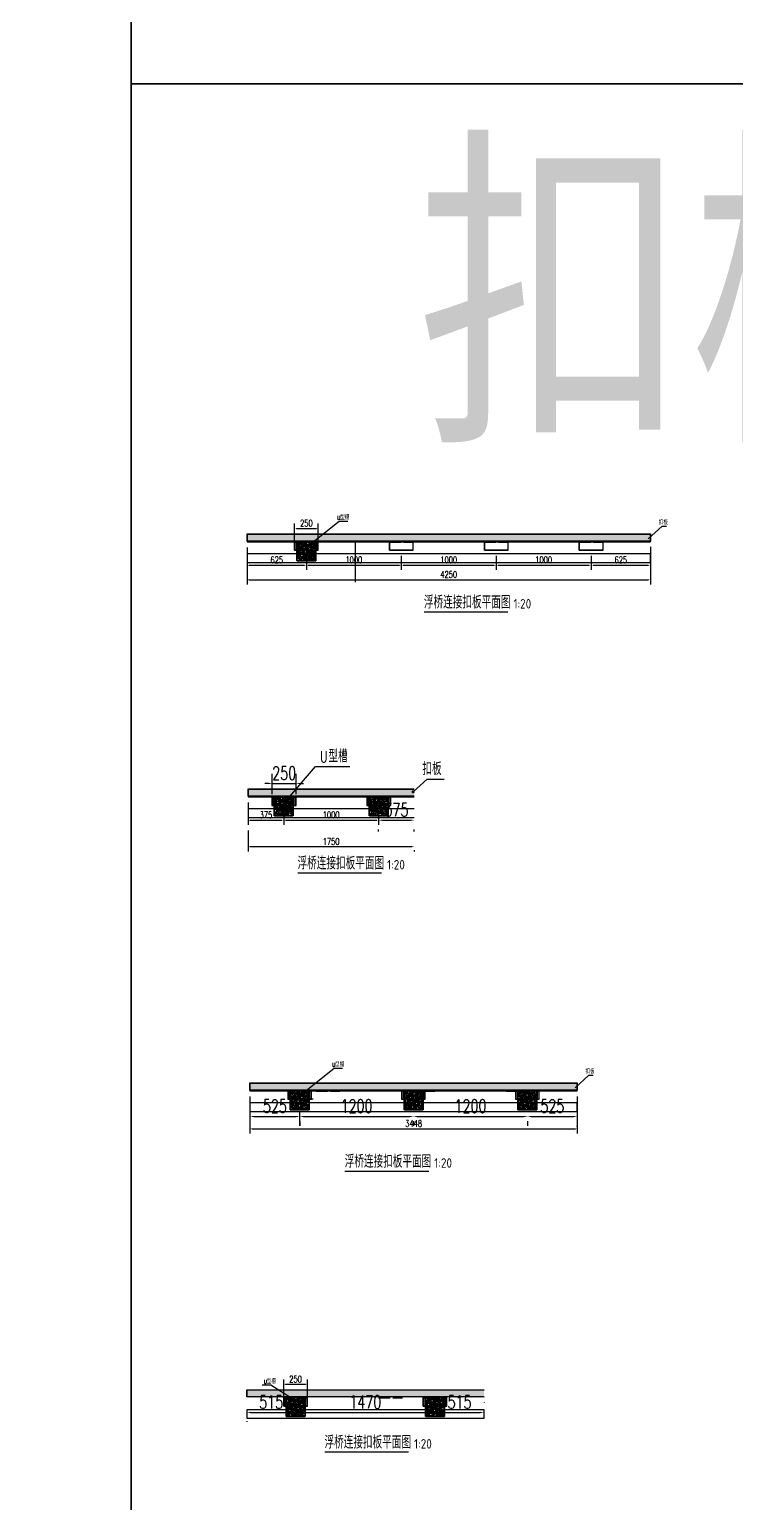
# Model space of a CAD drawing. Extents: x -89702 to 926017, y -610001 to -56924.
# Drawn here: x 66867 to 74305, y -596740 to -581205 of the extents above; entities that cross this region are included whole.
import ezdxf

# ---------------------------------------------------------------- set-up
doc = ezdxf.new("R2010")
doc.units = 0
doc.header["$LTSCALE"] = 10
doc.header["$MEASUREMENT"] = 0
doc.linetypes.add('ACAD_ISO02W100', pattern=[15, 12, -3])
for name, color, linetype in [('BJ02', 2, 'Continuous'), ('DIM_LEAD', 3, 'Continuous'), ('DIM_SYMB', 3, 'Continuous'), ('L-构造线', 6, 'Continuous'), ('PUB_TEXT', 7, 'Continuous'), ('柱子底座', 2, 'Continuous')]:
    doc.layers.add(name, color=color, linetype=linetype)
doc.styles.add('_TCH_DIM', font='SIMPLEX', dxfattribs={"bigfont": 'GBCBIG'})
doc.styles.get("Standard").update_dxf_attribs({"font": 'gbenor.shx', "bigfont": 'gbcbig.shx'})
doc.styles.add('STANDARD_T3', font='simplex.shx', dxfattribs={"width": 0.7, "bigfont": 'gbcbig.shx'})
doc.styles.add('黑体', font='simhei.ttf', dxfattribs={"width": 0.8})
doc.dimstyles.new('W&&20', dxfattribs={"dimtxt": 70, "dimasz": 20, "dimexe": 50, "dimexo": 60, "dimgap": 20, "dimtad": 1, "dimdec": 0, "dimzin": 0, "dimdsep": 46, "dimtxsty": 'STANDARD_T3', "dimcen": 0.09, "dimclrd": 1, "dimclre": 1, "dimclrt": 7, "dimazin": 2, "dimtfac": 1, "dimtdec": 0, "dimtix": 1, "dimtmove": 2, "dimatfit": 3, "dimfxl": 0, "dimtolj": 1, "dimtzin": 0, "dimarcsym": 0})
doc.dimstyles.new('W&&40', dxfattribs={"dimtxt": 140, "dimasz": 40, "dimexe": 100, "dimexo": 120, "dimgap": 40, "dimtad": 1, "dimdec": 0, "dimzin": 0, "dimdsep": 46, "dimtxsty": 'STANDARD_T3', "dimcen": 0.09, "dimclrd": 1, "dimclre": 1, "dimclrt": 7, "dimazin": 2, "dimtfac": 1, "dimtdec": 0, "dimtix": 1, "dimtmove": 2, "dimatfit": 3, "dimfxl": 0, "dimtolj": 1, "dimtzin": 0, "dimarcsym": 0})

# ---------------------------------------------------------------- blocks, each defined once
blk = doc.blocks.new('*D1145')
at = {"color": 1, "lineweight": -2, "transparency": 16777216}
for p, q in [((69159, -586668), (69159, -586904)), ((69784, -586668), (69784, -586904)), ((69179, -586854), (69764, -586854))]:
    blk.add_line(p, q, dxfattribs=at)
at = {"color": 1, "transparency": 16777216}
for points in [[(69179, -586851), (69179, -586858), (69159, -586854)], [(69764, -586851), (69764, -586858), (69784, -586854)]]:
    blk.add_solid(points, dxfattribs=at)
at = {"layer": 'Defpoints', "color": 0, "transparency": 16777216}
for p in [(69159, -586608), (69784, -586608), (69784, -586854)]:
    blk.add_point(p, dxfattribs=at)
at = {"color": 7, "transparency": 16777216, "insert": (69472, -586799), "char_height": 70, "attachment_point": 5, "style": 'STANDARD_T3'}
blk.add_mtext('\\A1;625', dxfattribs=at)
blk = doc.blocks.new('*D1137')
at = {"color": 1, "lineweight": -2, "transparency": 16777216}
for p, q in [((69784, -586668), (69784, -586904)), ((69804, -586854), (70764, -586854)), ((70784, -586758), (70784, -586904))]:
    blk.add_line(p, q, dxfattribs=at)
at = {"color": 1, "transparency": 16777216}
for points in [[(69804, -586851), (69804, -586858), (69784, -586854)], [(70764, -586851), (70764, -586858), (70784, -586854)]]:
    blk.add_solid(points, dxfattribs=at)
at = {"layer": 'Defpoints', "color": 0, "transparency": 16777216}
for p in [(69784, -586608), (70784, -586698), (70784, -586854)]:
    blk.add_point(p, dxfattribs=at)
at = {"color": 7, "transparency": 16777216, "insert": (70284, -586799), "char_height": 70, "attachment_point": 5, "style": 'STANDARD_T3'}
blk.add_mtext('\\A1;1000', dxfattribs=at)
blk = doc.blocks.new('01')
h = blk.add_hatch()
h.set_pattern_fill('HOUND', color=77, scale=5)
h.set_pattern_definition([(0, (0, 0), (31.75, 7.9375), [127, -63.5]), (90, (0, 0), (-7.9375, -31.75), [127, -63.5])])
h.paths.add_polyline_path([(50227, 12928), (50227, 12728), (50427, 12728), (50427, 12928)])
h.paths.add_polyline_path([(50382, 12893, -1), (50402, 12893, -1)], flags=16)
h.paths.add_polyline_path([(50252, 12893, -1), (50272, 12893, -1)], flags=16)
h.paths.add_polyline_path([(50402, 12763, -1), (50382, 12763, -1)], flags=16)
h.paths.add_polyline_path([(50272, 12763, -1), (50252, 12763, -1)], flags=16)
at = {"color": 251}
blk.add_lwpolyline([(50227, 12928), (50427, 12928), (50427, 12728), (50227, 12728)], close=True, dxfattribs=at)
at = {"color": 6}
for centre in [(50262, 12893), (50392, 12893), (50262, 12763), (50392, 12763)]:
    blk.add_circle(centre, 10, dxfattribs=at)
blk = doc.blocks.new('橡胶块')
h = blk.add_hatch(color=6)
h.dxf.hatch_style = 1
h.paths.add_polyline_path([(100, 126), (10, 126), (10, -124), (100, -124)])
h.paths.add_polyline_path([(55, 66, -1), (75, 66, -1)], flags=16)
h.paths.add_polyline_path([(75, -64, -1), (55, -64, -1)], flags=16)
at = {"color": 2}
for points in [[(100, 126), (10, 126), (10, -124), (100, -124)], [(10, 106), (100, 106), (100, -104), (10, -104)]]:
    blk.add_lwpolyline(points, close=True, dxfattribs=at)
for points in [[(55, 66, -1), (75, 66, -1)], [(75, -64, -1), (55, -64, -1)]]:
    blk.add_lwpolyline(points, format="xyb", close=True, dxfattribs=at)
for centre in [(65, 66), (65, -64)]:
    blk.add_circle(centre, 10, dxfattribs=at)
at = {"layer": '柱子底座', "color": 2}
blk.add_lwpolyline([(-95, -100), (95, -100, 0.414214), (100, -95), (100, 95, 0.414214), (95, 100), (-95, 100, 0.414214), (-100, 95), (-100, -95, 0.414214)], format="xyb", close=True, dxfattribs=at)
at = {"color": 4, "rotation": 180}
blk.add_blockref('01', (50327, 12828), dxfattribs=at)
blk = doc.blocks.new('*D1150')
at = {"color": 1, "lineweight": -2, "transparency": 16777216}
for p, q in [((70784, -586758), (70784, -586904)), ((70804, -586854), (71764, -586854)), ((71784, -586758), (71784, -586904))]:
    blk.add_line(p, q, dxfattribs=at)
at = {"color": 1, "transparency": 16777216}
for points in [[(70804, -586851), (70804, -586858), (70784, -586854)], [(71764, -586851), (71764, -586858), (71784, -586854)]]:
    blk.add_solid(points, dxfattribs=at)
at = {"layer": 'Defpoints', "color": 0, "transparency": 16777216}
for p in [(70784, -586698), (71784, -586698), (71784, -586854)]:
    blk.add_point(p, dxfattribs=at)
at = {"color": 7, "transparency": 16777216, "insert": (71284, -586799), "char_height": 70, "attachment_point": 5, "style": 'STANDARD_T3'}
blk.add_mtext('\\A1;1000', dxfattribs=at)
blk = doc.blocks.new('*D1151')
at = {"color": 1, "lineweight": -2, "transparency": 16777216}
for p, q in [((71784, -586758), (71784, -586904)), ((71804, -586854), (72764, -586854)), ((72784, -586758), (72784, -586904))]:
    blk.add_line(p, q, dxfattribs=at)
at = {"color": 1, "transparency": 16777216}
for points in [[(71804, -586851), (71804, -586858), (71784, -586854)], [(72764, -586851), (72764, -586858), (72784, -586854)]]:
    blk.add_solid(points, dxfattribs=at)
at = {"layer": 'Defpoints', "color": 0, "transparency": 16777216}
for p in [(71784, -586698), (72784, -586698), (72784, -586854)]:
    blk.add_point(p, dxfattribs=at)
at = {"color": 7, "transparency": 16777216, "insert": (72284, -586799), "char_height": 70, "attachment_point": 5, "style": 'STANDARD_T3'}
blk.add_mtext('\\A1;1000', dxfattribs=at)
blk = doc.blocks.new('*D1152')
at = {"color": 1, "lineweight": -2, "transparency": 16777216}
for p, q in [((73409, -586661), (73409, -586904)), ((72784, -586758), (72784, -586904)), ((72804, -586854), (73389, -586854))]:
    blk.add_line(p, q, dxfattribs=at)
at = {"color": 1, "transparency": 16777216}
for points in [[(72804, -586851), (72804, -586858), (72784, -586854)], [(73389, -586851), (73389, -586858), (73409, -586854)]]:
    blk.add_solid(points, dxfattribs=at)
at = {"layer": 'Defpoints', "color": 0, "transparency": 16777216}
for p in [(72784, -586698), (73409, -586601), (73409, -586854)]:
    blk.add_point(p, dxfattribs=at)
at = {"color": 7, "transparency": 16777216, "insert": (73097, -586799), "char_height": 70, "attachment_point": 5, "style": 'STANDARD_T3'}
blk.add_mtext('\\A1;625', dxfattribs=at)
blk = doc.blocks.new('*D1153')
at = {"color": 1, "lineweight": -2, "transparency": 16777216}
for p, q in [((69159, -586668), (69159, -587058)), ((73409, -586668), (73409, -587058)), ((69179, -587008), (73389, -587008))]:
    blk.add_line(p, q, dxfattribs=at)
at = {"color": 1, "transparency": 16777216}
for points in [[(69179, -587005), (69179, -587012), (69159, -587008)], [(73389, -587005), (73389, -587012), (73409, -587008)]]:
    blk.add_solid(points, dxfattribs=at)
at = {"layer": 'Defpoints', "color": 0, "transparency": 16777216}
for p in [(69159, -586608), (73409, -586608), (73409, -587008)]:
    blk.add_point(p, dxfattribs=at)
at = {"color": 7, "transparency": 16777216, "insert": (71284, -586953), "char_height": 70, "attachment_point": 5, "style": 'STANDARD_T3'}
blk.add_mtext('\\A1;4250', dxfattribs=at)
blk = doc.blocks.new('*D1155')
at = {"color": 1, "lineweight": -2, "transparency": 16777216}
for p, q in [((69659, -586638), (69659, -586417)), ((69909, -586638), (69909, -586417)), ((69679, -586467), (69889, -586467))]:
    blk.add_line(p, q, dxfattribs=at)
at = {"color": 1, "transparency": 16777216}
for points in [[(69679, -586464), (69679, -586470), (69659, -586467)], [(69889, -586464), (69889, -586470), (69909, -586467)]]:
    blk.add_solid(points, dxfattribs=at)
at = {"layer": 'Defpoints', "color": 0, "transparency": 16777216}
for p in [(69909, -586467), (69659, -586698), (69909, -586698)]:
    blk.add_point(p, dxfattribs=at)
at = {"color": 7, "transparency": 16777216, "insert": (69784, -586412), "char_height": 70, "attachment_point": 5, "style": 'STANDARD_T3'}
blk.add_mtext('\\A1;250', dxfattribs=at)
blk = doc.blocks.new('*D1186')
at = {"color": 1, "lineweight": -2, "transparency": 16777216}
for p, q in [((69170, -589358), (69170, -589594)), ((69545, -589358), (69545, -589594)), ((69190, -589544), (69525, -589544))]:
    blk.add_line(p, q, dxfattribs=at)
at = {"color": 1, "transparency": 16777216}
for points in [[(69190, -589541), (69190, -589547), (69170, -589544)], [(69525, -589541), (69525, -589547), (69545, -589544)]]:
    blk.add_solid(points, dxfattribs=at)
at = {"layer": 'Defpoints', "color": 0, "transparency": 16777216}
for p in [(69170, -589298), (69545, -589298), (69545, -589544)]:
    blk.add_point(p, dxfattribs=at)
at = {"color": 7, "transparency": 16777216, "insert": (69358, -589489), "char_height": 70, "attachment_point": 5, "style": 'STANDARD_T3'}
blk.add_mtext('\\A1;375', dxfattribs=at)
blk = doc.blocks.new('*D1187')
at = {"color": 1, "lineweight": -2, "transparency": 16777216}
for p, q in [((69545, -589358), (69545, -589594)), ((70545, -589448), (70545, -589594)), ((69565, -589544), (70525, -589544))]:
    blk.add_line(p, q, dxfattribs=at)
at = {"color": 1, "transparency": 16777216}
for points in [[(69565, -589541), (69565, -589547), (69545, -589544)], [(70525, -589541), (70525, -589547), (70545, -589544)]]:
    blk.add_solid(points, dxfattribs=at)
at = {"layer": 'Defpoints', "color": 0, "transparency": 16777216}
for p in [(69545, -589298), (70545, -589388), (70545, -589544)]:
    blk.add_point(p, dxfattribs=at)
at = {"color": 7, "transparency": 16777216, "insert": (70045, -589489), "char_height": 70, "attachment_point": 5, "style": 'STANDARD_T3'}
blk.add_mtext('\\A1;1000', dxfattribs=at)
blk = doc.blocks.new('*D1188')
at = {"layer": 'Defpoints', "color": 0, "transparency": 16777216}
for p in [(69675, -589157), (69425, -589388), (69675, -589388)]:
    blk.add_point(p, dxfattribs=at)
at = {"layer": 'L-构造线', "color": 1, "lineweight": -2, "transparency": 16777216}
for p, q in [((69425, -589268), (69425, -589057)), ((69675, -589268), (69675, -589057)), ((69385, -589157), (69345, -589157)), ((69425, -589157), (69675, -589157)), ((69715, -589157), (69755, -589157))]:
    blk.add_line(p, q, dxfattribs=at)
at = {"layer": 'L-构造线', "color": 1, "transparency": 16777216}
for points in [[(69385, -589150), (69385, -589163), (69425, -589157)], [(69715, -589150), (69715, -589163), (69675, -589157)]]:
    blk.add_solid(points, dxfattribs=at)
at = {"layer": 'L-构造线', "color": 7, "transparency": 16777216, "insert": (69550, -589047), "char_height": 140, "attachment_point": 5, "style": 'STANDARD_T3'}
blk.add_mtext('\\A1;250', dxfattribs=at)
blk = doc.blocks.new('*D1189')
at = {"color": 1, "lineweight": -2, "transparency": 16777216}
for p, q in [((69170, -589654), (69170, -589875)), ((70900, -589825), (69190, -589825)), ((70920, -589860), (70920, -589875))]:
    blk.add_line(p, q, dxfattribs=at)
at = {"color": 1, "transparency": 16777216}
for points in [[(69190, -589822), (69190, -589828), (69170, -589825)], [(70900, -589822), (70900, -589828), (70920, -589825)]]:
    blk.add_solid(points, dxfattribs=at)
at = {"layer": 'Defpoints', "color": 0, "transparency": 16777216}
for p in [(69170, -589594), (69170, -589825), (70920, -589800)]:
    blk.add_point(p, dxfattribs=at)
at = {"color": 7, "transparency": 16777216, "insert": (70045, -589770), "char_height": 70, "attachment_point": 5, "style": 'STANDARD_T3'}
blk.add_mtext('\\A1;1750', dxfattribs=at)
blk = doc.blocks.new('*D1190')
at = {"layer": 'Defpoints', "color": 0, "transparency": 16777216}
for p in [(70545, -589544), (70920, -589544), (70920, -589544)]:
    blk.add_point(p, dxfattribs=at)
at = {"layer": 'L-构造线', "color": 1, "lineweight": -2, "transparency": 16777216}
for p, q in [((70545, -589664), (70545, -589644)), ((70585, -589544), (70880, -589544)), ((70920, -589664), (70920, -589644))]:
    blk.add_line(p, q, dxfattribs=at)
at = {"layer": 'L-构造线', "color": 1, "transparency": 16777216}
for points in [[(70585, -589537), (70585, -589551), (70545, -589544)], [(70880, -589537), (70880, -589551), (70920, -589544)]]:
    blk.add_solid(points, dxfattribs=at)
at = {"layer": 'L-构造线', "color": 7, "transparency": 16777216, "insert": (70733, -589434), "char_height": 140, "attachment_point": 5, "style": 'STANDARD_T3'}
blk.add_mtext('\\A1;375', dxfattribs=at)
blk = doc.blocks.new('*D1195')
at = {"color": 1, "lineweight": -2, "transparency": 16777216}
for p, q in [((69190, -592458), (69190, -592848)), ((72638, -592458), (72638, -592848)), ((69210, -592798), (72618, -592798))]:
    blk.add_line(p, q, dxfattribs=at)
at = {"color": 1, "transparency": 16777216}
for points in [[(69210, -592795), (69210, -592801), (69190, -592798)], [(72618, -592795), (72618, -592801), (72638, -592798)]]:
    blk.add_solid(points, dxfattribs=at)
at = {"layer": 'Defpoints', "color": 0, "transparency": 16777216}
for p in [(69190, -592398), (72638, -592398), (72638, -592798)]:
    blk.add_point(p, dxfattribs=at)
at = {"color": 7, "transparency": 16777216, "insert": (70914, -592743), "char_height": 70, "attachment_point": 5, "style": 'STANDARD_T3'}
blk.add_mtext('\\A1;3448', dxfattribs=at)
blk = doc.blocks.new('*D1206')
at = {"color": 1, "lineweight": -2, "transparency": 16777216}
for p, q in [((69545, -595664), (69545, -595443)), ((69795, -595664), (69795, -595443)), ((69565, -595493), (69775, -595493))]:
    blk.add_line(p, q, dxfattribs=at)
at = {"color": 1, "transparency": 16777216}
for points in [[(69565, -595489), (69565, -595496), (69545, -595493)], [(69775, -595489), (69775, -595496), (69795, -595493)]]:
    blk.add_solid(points, dxfattribs=at)
at = {"layer": 'Defpoints', "color": 0, "transparency": 16777216}
for p in [(69795, -595493), (69545, -595724), (69795, -595724)]:
    blk.add_point(p, dxfattribs=at)
at = {"color": 7, "transparency": 16777216, "insert": (69670, -595438), "char_height": 70, "attachment_point": 5, "style": 'STANDARD_T3'}
blk.add_mtext('\\A1;250', dxfattribs=at)
blk = doc.blocks.new('*D1207')
at = {"layer": 'Defpoints', "color": 0, "transparency": 16777216}
for p in [(69190, -592615), (69715, -592598), (69715, -592669)]:
    blk.add_point(p, dxfattribs=at)
at = {"layer": 'L-构造线', "color": 1, "lineweight": -2, "transparency": 16777216}
for p, q in [((69190, -592735), (69190, -592769)), ((69230, -592669), (69675, -592669)), ((69715, -592718), (69715, -592769))]:
    blk.add_line(p, q, dxfattribs=at)
at = {"layer": 'L-构造线', "color": 1, "transparency": 16777216}
for points in [[(69230, -592662), (69230, -592676), (69190, -592669)], [(69675, -592662), (69675, -592676), (69715, -592669)]]:
    blk.add_solid(points, dxfattribs=at)
at = {"layer": 'L-构造线', "color": 7, "transparency": 16777216, "insert": (69452, -592559), "char_height": 140, "attachment_point": 5, "style": 'STANDARD_T3'}
blk.add_mtext('\\A1;525', dxfattribs=at)
blk = doc.blocks.new('*D1208')
at = {"layer": 'Defpoints', "color": 0, "transparency": 16777216}
for p in [(69713, -592498), (70913, -592598), (70913, -592669)]:
    blk.add_point(p, dxfattribs=at)
at = {"layer": 'L-构造线', "color": 1, "lineweight": -2, "transparency": 16777216}
for p, q in [((69713, -592618), (69713, -592769)), ((69753, -592669), (70873, -592669)), ((70913, -592718), (70913, -592769))]:
    blk.add_line(p, q, dxfattribs=at)
at = {"layer": 'L-构造线', "color": 1, "transparency": 16777216}
for points in [[(69753, -592662), (69753, -592676), (69713, -592669)], [(70873, -592662), (70873, -592676), (70913, -592669)]]:
    blk.add_solid(points, dxfattribs=at)
at = {"layer": 'L-构造线', "color": 7, "transparency": 16777216, "insert": (70313, -592559), "char_height": 140, "attachment_point": 5, "style": 'STANDARD_T3'}
blk.add_mtext('\\A1;1200', dxfattribs=at)
blk = doc.blocks.new('*D1209')
at = {"layer": 'Defpoints', "color": 0, "transparency": 16777216}
for p in [(70913, -592598), (72113, -592598), (72113, -592669)]:
    blk.add_point(p, dxfattribs=at)
at = {"layer": 'L-构造线', "color": 1, "lineweight": -2, "transparency": 16777216}
for p, q in [((70913, -592718), (70913, -592769)), ((70953, -592669), (72073, -592669)), ((72113, -592718), (72113, -592769))]:
    blk.add_line(p, q, dxfattribs=at)
at = {"layer": 'L-构造线', "color": 1, "transparency": 16777216}
for points in [[(70953, -592662), (70953, -592676), (70913, -592669)], [(72073, -592662), (72073, -592676), (72113, -592669)]]:
    blk.add_solid(points, dxfattribs=at)
at = {"layer": 'L-构造线', "color": 7, "transparency": 16777216, "insert": (71513, -592559), "char_height": 140, "attachment_point": 5, "style": 'STANDARD_T3'}
blk.add_mtext('\\A1;1200', dxfattribs=at)
blk = doc.blocks.new('*D1210')
at = {"layer": 'Defpoints', "color": 0, "transparency": 16777216}
for p in [(72113, -592598), (72638, -592653), (72638, -592669)]:
    blk.add_point(p, dxfattribs=at)
at = {"layer": 'L-构造线', "color": 1, "lineweight": -2, "transparency": 16777216}
for p, q in [((72113, -592718), (72113, -592769)), ((72153, -592669), (72598, -592669)), ((72638, -592773), (72638, -592769))]:
    blk.add_line(p, q, dxfattribs=at)
at = {"layer": 'L-构造线', "color": 1, "transparency": 16777216}
for points in [[(72153, -592662), (72153, -592676), (72113, -592669)], [(72598, -592662), (72598, -592676), (72638, -592669)]]:
    blk.add_solid(points, dxfattribs=at)
at = {"layer": 'L-构造线', "color": 7, "transparency": 16777216, "insert": (72375, -592559), "char_height": 140, "attachment_point": 5, "style": 'STANDARD_T3'}
blk.add_mtext('\\A1;525', dxfattribs=at)
blk = doc.blocks.new('*D1211')
at = {"layer": 'Defpoints', "color": 0, "transparency": 16777216}
for p in [(69156, -595761), (69671, -595790), (69671, -595834)]:
    blk.add_point(p, dxfattribs=at)
at = {"layer": 'L-构造线', "color": 1, "lineweight": -2, "transparency": 16777216}
for p, q in [((69671, -595714), (69671, -595690)), ((69156, -595881), (69156, -595890)), ((69196, -595790), (69631, -595790))]:
    blk.add_line(p, q, dxfattribs=at)
at = {"layer": 'L-构造线', "color": 1, "transparency": 16777216}
for points in [[(69196, -595783), (69196, -595796), (69156, -595790)], [(69631, -595783), (69631, -595796), (69671, -595790)]]:
    blk.add_solid(points, dxfattribs=at)
at = {"layer": 'L-构造线', "color": 7, "transparency": 16777216, "insert": (69413, -595680), "char_height": 140, "attachment_point": 5, "style": 'STANDARD_T3'}
blk.add_mtext('\\A1;515', dxfattribs=at)
blk = doc.blocks.new('*D1212')
at = {"layer": 'Defpoints', "color": 0, "transparency": 16777216}
for p in [(69671, -595834), (71141, -595790), (71141, -595834)]:
    blk.add_point(p, dxfattribs=at)
at = {"layer": 'L-构造线', "color": 1, "lineweight": -2, "transparency": 16777216}
for p, q in [((69671, -595714), (69671, -595690)), ((71141, -595714), (71141, -595690)), ((69711, -595790), (71101, -595790))]:
    blk.add_line(p, q, dxfattribs=at)
at = {"layer": 'L-构造线', "color": 1, "transparency": 16777216}
for points in [[(69711, -595783), (69711, -595796), (69671, -595790)], [(71101, -595783), (71101, -595796), (71141, -595790)]]:
    blk.add_solid(points, dxfattribs=at)
at = {"layer": 'L-构造线', "color": 7, "transparency": 16777216, "insert": (70406, -595680), "char_height": 140, "attachment_point": 5, "style": 'STANDARD_T3'}
blk.add_mtext('\\A1;1470', dxfattribs=at)
blk = doc.blocks.new('*D1213')
at = {"layer": 'Defpoints', "color": 0, "transparency": 16777216}
for p in [(71141, -595834), (71656, -595790), (71656, -595806)]:
    blk.add_point(p, dxfattribs=at)
at = {"layer": 'L-构造线', "color": 1, "lineweight": -2, "transparency": 16777216}
for p, q in [((71141, -595714), (71141, -595690)), ((71656, -595686), (71656, -595690)), ((71181, -595790), (71616, -595790))]:
    blk.add_line(p, q, dxfattribs=at)
at = {"layer": 'L-构造线', "color": 1, "transparency": 16777216}
for points in [[(71181, -595783), (71181, -595796), (71141, -595790)], [(71616, -595783), (71616, -595796), (71656, -595790)]]:
    blk.add_solid(points, dxfattribs=at)
at = {"layer": 'L-构造线', "color": 7, "transparency": 16777216, "insert": (71398, -595680), "char_height": 140, "attachment_point": 5, "style": 'STANDARD_T3'}
blk.add_mtext('\\A1;515', dxfattribs=at)

msp = doc.modelspace()

# ---------------------------------------------------------------- hatches: boundary and pattern name
at = {"layer": 'L-构造线', "true_color": 0x636466}
h = msp.add_hatch(color=251, dxfattribs=at)
h.dxf.hatch_style = 1
h.paths.add_polyline_path([(73409.4, -586601.1), (73409.4, -586531.1), (69159.4, -586531.1), (69159.4, -586601.1)])
h = msp.add_hatch(color=251, dxfattribs=at)
h.dxf.hatch_style = 1
h.paths.add_polyline_path([(73409.4, -586608.1), (73409.4, -586601.1), (69159.4, -586601.1), (69159.4, -586608.1)])
h = msp.add_hatch(color=251, dxfattribs=at)
h.dxf.hatch_style = 1
h.paths.add_polyline_path([(70920.3, -589290.7), (70920.3, -589220.7), (69170.3, -589220.7), (69170.3, -589290.7)])
h = msp.add_hatch(color=251, dxfattribs=at)
h.dxf.hatch_style = 1
h.paths.add_polyline_path([(70920.3, -589297.7), (70920.3, -589290.7), (69170.3, -589290.7), (69170.3, -589297.7)])
h = msp.add_hatch(color=251, dxfattribs=at)
h.dxf.hatch_style = 1
h.paths.add_polyline_path([(72637.7, -592390.9), (72637.7, -592320.9), (69190, -592320.9), (69190, -592390.9)])
h = msp.add_hatch(color=251, dxfattribs=at)
h.dxf.hatch_style = 1
h.paths.add_polyline_path([(72637.7, -592397.9), (72637.7, -592390.9), (69190, -592390.9), (69190, -592397.9)])
h = msp.add_hatch(color=251, dxfattribs=at)
h.dxf.hatch_style = 1
h.paths.add_polyline_path([(71655.8, -595626.9), (71655.8, -595556.9), (69155.8, -595553.4), (69155.8, -595623.4)])
h = msp.add_hatch(color=251, dxfattribs=at)
h.dxf.hatch_style = 1
h.paths.add_polyline_path([(71655.8, -595633.9), (71655.8, -595626.9), (69155.8, -595626.9), (69155.8, -595633.9)])

# ---------------------------------------------------------------- linework, layer by layer
at = {"color": 251, "linetype": 'ACAD_ISO02W100', "true_color": 0x636466}
for p, q in [((69659.4, -586611.1), (69909.4, -586611.1)), ((70659.4, -586611.1), (70909.4, -586611.1)), ((71659.4, -586611.1), (71909.4, -586611.1)), ((72659.4, -586611.1), (72909.4, -586611.1)), ((69425.4, -589300.7), (69675.4, -589300.7)), ((70425.4, -589300.7), (70675.4, -589300.7)), ((69887.7, -592400.9), (70137.7, -592400.9)), ((70887.7, -592400.9), (71137.7, -592400.9)), ((71887.7, -592400.9), (72137.7, -592400.9)), ((69545.2, -595636.9), (69795.2, -595636.9)), ((70545.2, -595636.9), (70795.2, -595636.9)), ((71015.1, -595636.9), (71265.1, -595636.9))]:
    msp.add_line(p, q, dxfattribs=at)
msp.add_line((70297.5, -586618.1), (70297.5, -587033.8))
at = {"color": 6}
msp.add_lwpolyline([(67937.1, -545966.6), (111175.6, -545966.6), (111175.6, -581777.6), (67937.1, -581777.6)], close=True, dxfattribs=at)
for points in [[(69159.4, -586601.1), (69159.4, -586524.1), (73409.4, -586524.1), (73409.4, -586601.1)], [(69190, -592390.9), (69190, -592313.9), (72637.7, -592313.9), (72637.7, -592390.9)]]:
    msp.add_lwpolyline(points, close=True)
at = {"color": 1, "lineweight": -3}
for points in [[(69909.4, -586698.1), (69909.4, -586608.1), (69659.4, -586608.1), (69659.4, -586698.1)], [(70909.4, -586698.1), (70909.4, -586608.1), (70659.4, -586608.1), (70659.4, -586698.1)], [(71909.4, -586698.1), (71909.4, -586608.1), (71659.4, -586608.1), (71659.4, -586698.1)], [(72909.4, -586698.1), (72909.4, -586608.1), (72659.4, -586608.1), (72659.4, -586698.1)], [(69675.4, -589387.7), (69675.4, -589297.7), (69425.4, -589297.7), (69425.4, -589387.7)], [(70675.4, -589387.7), (70675.4, -589297.7), (70425.4, -589297.7), (70425.4, -589387.7)], [(69795.3, -595723.9), (69795.3, -595633.9), (69545.3, -595633.9), (69545.3, -595723.9)], [(71265.1, -595723.9), (71265.1, -595633.9), (71015.1, -595633.9), (71015.1, -595723.9)]]:
    msp.add_lwpolyline(points, close=True, dxfattribs=at)
for points in [[(69909.4, -586698.1), (69659.4, -586698.1), (69659.4, -586608.1), (69909.4, -586608.1)], [(70909.4, -586698.1), (70659.4, -586698.1), (70659.4, -586608.1), (70909.4, -586608.1)], [(71909.4, -586698.1), (71659.4, -586698.1), (71659.4, -586608.1), (71909.4, -586608.1)], [(72909.4, -586698.1), (72659.4, -586698.1), (72659.4, -586608.1), (72909.4, -586608.1)], [(69675.4, -589387.7), (69425.4, -589387.7), (69425.4, -589297.7), (69675.4, -589297.7)], [(70675.4, -589387.7), (70425.4, -589387.7), (70425.4, -589297.7), (70675.4, -589297.7)], [(69855, -592487.9), (69605, -592487.9), (69605, -592397.9), (69855, -592397.9)], [(69795.2, -595723.9), (69545.2, -595723.9), (69545.2, -595633.9), (69795.2, -595633.9)], [(71265.1, -595723.9), (71015.1, -595723.9), (71015.1, -595633.9), (71265.1, -595633.9)]]:
    msp.add_lwpolyline(points, dxfattribs=at)
for points in [[(70920.3, -589290.7), (69170.3, -589290.7), (69170.3, -589213.7), (70920.3, -589213.7)], [(71655.8, -595626.9), (69155.8, -595626.9), (69155.8, -595549.9), (71655.8, -595549.9)]]:
    msp.add_lwpolyline(points)
at = {"layer": 'BJ02'}
msp.add_lwpolyline([(24698.5, -490906.1), (67937.1, -490906.1), (67937.1, -610000.5), (24698.5, -610000.5)], close=True, dxfattribs=at)
at = {"layer": 'DIM_LEAD'}
for p, q in [((69801.7, -586652.6), (70129.5, -586390.6)), ((70129.5, -586390.6), (70219.9, -586390.6)), ((73386.5, -586577.6), (73533.2, -586443.4)), ((73533.2, -586443.4), (73578.2, -586443.4)), ((69748, -592422.1), (70075.8, -592160.2)), ((70075.8, -592160.2), (70166.2, -592160.2)), ((72614.7, -592367.4), (72761.4, -592233.2)), ((72761.4, -592233.2), (72806.5, -592233.2)), ((69410.2, -595502.4), (69319.9, -595502.4)), ((69687.6, -595678.3), (69410.2, -595502.4))]:
    msp.add_line(p, q, dxfattribs=at)
at = {"layer": 'DIM_LEAD', "color": 1}
for p, q in [((69567.7, -589342.2), (69879.7, -588976.7)), ((69879.7, -588976.7), (70241.1, -588976.7)), ((70908.9, -589244.7), (71055.5, -589110.5)), ((71055.5, -589110.5), (71235.8, -589110.5))]:
    msp.add_line(p, q, dxfattribs=at)
at = {"layer": 'DIM_LEAD'}
for points in [[(73386.5, -586577.6, 0, 8, 0), (73408.6, -586557.3, 0, 0, 0)], [(69801.7, -586652.6, 0, 8, 0), (69825.2, -586633.8, 0, 0, 0)], [(69748, -592422.1, 0, 8, 0), (69771.5, -592403.4, 0, 0, 0)], [(72614.7, -592367.4, 0, 8, 0), (72636.9, -592347.1, 0, 0, 0)], [(69687.6, -595678.3, 0, 8, 0), (69662.2, -595662.3, 0, 0, 0)]]:
    msp.add_lwpolyline(points, format="xyseb", dxfattribs=at)
at = {"layer": 'DIM_LEAD', "color": 1, "const_width": 16}
for points in [[(70903, -589250.1, 1), (70914.8, -589239.3, 1)], [(69562.5, -589348.2, 1), (69572.9, -589336.1, 1)]]:
    msp.add_lwpolyline(points, format="xyb", close=True, dxfattribs=at)
at = {"layer": 'DIM_SYMB', "const_width": 14}
for points in [[(71022.6, -587349.2), (71910, -587349.2)], [(69691.1, -590101.1), (70578.5, -590101.1)], [(70188.2, -593246), (71075.5, -593246)], [(69975.1, -596208), (70862.5, -596208)]]:
    msp.add_lwpolyline(points, dxfattribs=at)
at = {"layer": 'L-构造线', "color": 1}
msp.add_lwpolyline([(67937.1, -581777.6), (111175.6, -581777.6), (111175.6, -610000.5), (67937.1, -610000.5)], close=True, dxfattribs=at)
at = {"layer": 'L-构造线', "color": 251, "true_color": 0x636466}
for points in [[(69159.4, -586601.1), (73409.4, -586601.1), (73409.4, -586531.1), (69159.4, -586531.1)], [(69159.4, -586608.1), (73409.4, -586608.1), (73409.4, -586601.1), (69159.4, -586601.1)], [(69190, -592390.9), (72637.7, -592390.9), (72637.7, -592320.9), (69190, -592320.9)], [(69190, -592397.9), (72637.7, -592397.9), (72637.7, -592390.9), (69190, -592390.9)]]:
    msp.add_lwpolyline(points, close=True, dxfattribs=at)
at = {"layer": 'L-构造线', "color": 6}
for points in [[(69159.4, -586825.5), (73409.4, -586825.5), (73409.4, -586735.5), (69159.4, -586735.5)], [(71655.8, -595761.3), (69155.8, -595761.3), (69155.8, -595851.3), (71655.8, -595851.3)]]:
    msp.add_lwpolyline(points, close=True, dxfattribs=at)
at = {"layer": 'L-构造线', "color": 251, "true_color": 0x636466}
for points in [[(70920.3, -589220.7), (69170.3, -589220.7), (69170.3, -589290.7), (70920.3, -589290.7)], [(70920.3, -589290.7), (69170.3, -589290.7), (69170.3, -589297.7), (70920.3, -589297.7)], [(71655.8, -595556.9), (69155.8, -595553.4), (69155.8, -595623.4), (71655.8, -595626.9)]]:
    msp.add_lwpolyline(points, dxfattribs=at)
at = {"layer": 'L-构造线', "color": 6}
for points in [[(70920.3, -589425.1), (69170.3, -589425.1), (69170.3, -589515.1), (70920.3, -589515.1)], [(69190, -592615.3), (72637.7, -592615.3), (72637.7, -592525.3), (69190, -592525.3)]]:
    msp.add_lwpolyline(points, dxfattribs=at)

# ---------------------------------------------------------------- block references
for p, rotation in [((69785.1, -586708.1), 90), ((69546, -589397.7), 89.99999999999999), ((70546.1, -589397.7), 89.99999999999999), ((69713.5, -592497.9), 90), ((70913.2, -592497.9), 90), ((72113.1, -592497.9), 90), ((69670.9, -595733.9), 89.99999999999999), ((71140.7, -595733.9), 89.99999999999999)]:
    msp.add_blockref('橡胶块', p, dxfattribs=dict(rotation=rotation))

# ---------------------------------------------------------------- texts
at = {"layer": 'PUB_TEXT', "color": 2, "style": '黑体', "width": 0.8}
msp.add_text('扣板', height=2628.69, dxfattribs=at).set_placement((70942.4, -585275.6))
at = {"layer": 'PUB_TEXT', "color": 7, "style": '_TCH_DIM', "width": 0.705882}
for height, p in [(42.5, (70108.6, -586375.6)), (119, (69929.4, -588934.7)), (42.5, (70054.9, -592145.2)), (42.5, (69334.9, -595487.4))]:
    msp.add_text('U', height=height, dxfattribs=at).set_placement(p)
at = {"layer": 'PUB_TEXT', "color": 7, "style": '_TCH_DIM'}
for s, height, p in [('型槽', 48.23, (70140, -586375.6)), ('扣板', 48.23, (73496.2, -586428.4)), ('型槽', 135.04, (70017.4, -588934.7)), ('扣板', 135.04, (71006.1, -589068.5)), ('型槽', 48.23, (70086.3, -592145.2)), ('扣板', 48.23, (72724.4, -592218.2)), ('型槽', 48.23, (69366.3, -595487.4))]:
    msp.add_text(s, height=height, dxfattribs=at).set_placement(p)
at = {"layer": 'PUB_TEXT', "color": 7}
for s, height, p in [('浮桥连接扣板平面图', 135.04, (71022.6, -587312.2)), ('1:20', 100, (71966, -587312.2)), ('浮桥连接扣板平面图', 135.04, (69691.1, -590064.2)), ('1:20', 100, (70634.5, -590064.2)), ('浮桥连接扣板平面图', 135.04, (70188.2, -593209.1)), ('1:20', 100, (71131.5, -593209.1)), ('浮桥连接扣板平面图', 135.04, (69975.1, -596171)), ('1:20', 100, (70918.5, -596171))]:
    msp.add_text(s, height=height, dxfattribs=at).set_placement(p)

# ---------------------------------------------------------------- dimensions: what is measured, and where the dimension line sits
for base, p1, p2, picture, middle in [((69909.4, -586467), (69659.4, -586698.1), (69909.4, -586698.1), '*D1155', (69784.4, -586412)), ((73409.4, -587008.2), (69159.4, -586608.1), (73409.4, -586608.1), '*D1153', (71284.4, -586953.2)), ((69170.3, -589825.1), (70920.3, -589799.6), (69170.3, -589593.9), '*D1189', (70045.3, -589770.1)), ((72637.7, -592798), (69190, -592397.9), (72637.7, -592397.9), '*D1195', (70913.8, -592743)), ((69795.3, -595492.8), (69545.3, -595723.9), (69795.3, -595723.9), '*D1206', (69670.3, -595437.8))]:
    dim = msp.add_linear_dim(base=base, p1=p1, p2=p2, dimstyle='W&&20')
    dim.commit()
    dim.dimension.update_dxf_attribs({"geometry": picture, "text_midpoint": middle})
for base, p1, p2, picture, middle in [((69784.4, -586854.3), (69159.4, -586608.1), (69784.4, -586608.1), '*D1145', (69471.9, -586799.3)), ((70784.4, -586854.3), (69784.4, -586608.1), (70784.4, -586698.1), '*D1137', (70284.4, -586799.3)), ((71784.4, -586854.3), (70784.4, -586698.1), (71784.4, -586698.1), '*D1150', (71284.4, -586799.3)), ((72784.4, -586854.3), (71784.4, -586698.1), (72784.4, -586698.1), '*D1151', (72284.4, -586799.3)), ((73409.4, -586854.3), (72784.4, -586698.1), (73409.4, -586601.1), '*D1152', (73096.9, -586799.3)), ((69545.4, -589543.9), (69170.3, -589297.7), (69545.4, -589297.7), '*D1186', (69357.8, -589488.9)), ((70545.4, -589543.9), (69545.4, -589297.7), (70545.4, -589387.7), '*D1187', (70045.4, -589488.9))]:
    dim = msp.add_linear_dim(base=base, p1=p1, p2=p2, angle=180, dimstyle='W&&20')
    dim.commit()
    dim.dimension.update_dxf_attribs({"geometry": picture, "text_midpoint": middle})
at = {"layer": 'L-构造线', "color": 1}
for base, p1, p2, picture, middle in [((69675.4, -589156.6), (69425.4, -589387.7), (69675.4, -589387.7), '*D1188', (69550.4, -589046.6)), ((70920.3, -589543.9), (70545.4, -589543.9), (70920.3, -589543.9), '*D1190', (70732.8, -589433.9)), ((69714.9, -592669), (69190, -592615.3), (69714.9, -592598.1), '*D1207', (69452.4, -592559)), ((70913.2, -592669), (69713.5, -592497.9), (70913.2, -592597.9), '*D1208', (70313.3, -592559)), ((72113.1, -592669), (70913.2, -592597.9), (72113.1, -592597.9), '*D1209', (71513.2, -592559)), ((72637.7, -592669), (72113.1, -592597.9), (72637.7, -592653), '*D1210', (72375.4, -592559)), ((69670.9, -595789.5), (69155.8, -595761.3), (69670.9, -595833.9), '*D1211', (69413.4, -595679.5)), ((71140.7, -595789.5), (69670.9, -595833.9), (71140.7, -595833.9), '*D1212', (70405.8, -595679.5)), ((71655.8, -595789.5), (71140.7, -595833.9), (71655.8, -595806.3), '*D1213', (71398.3, -595679.5))]:
    dim = msp.add_linear_dim(base=base, p1=p1, p2=p2, dimstyle='W&&40', dxfattribs=at)
    dim.commit()
    dim.dimension.update_dxf_attribs({"geometry": picture, "text_midpoint": middle})

doc.saveas('drawing.dxf')
